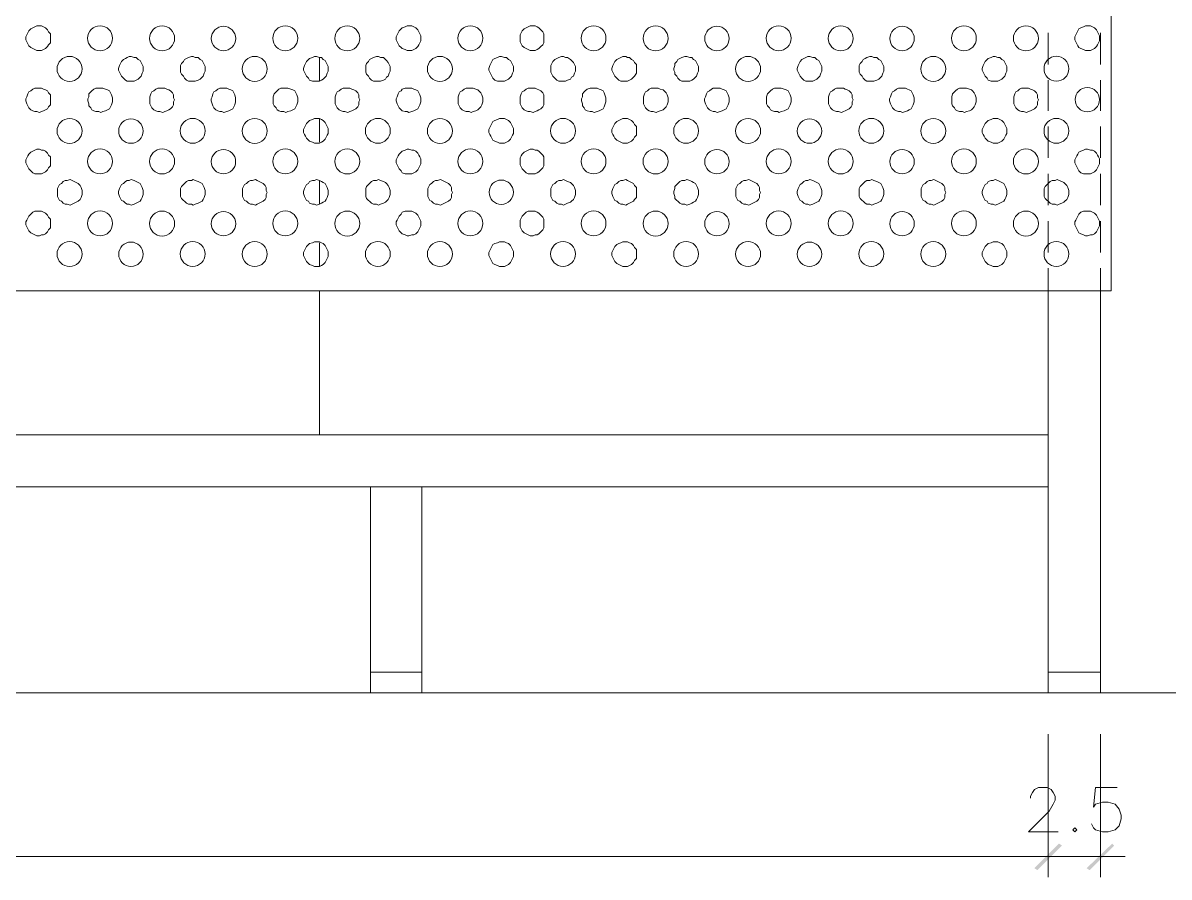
# Model space of a CAD drawing. Header units: inches. Extents: x 0.21 to 4.55, y 0.23 to 3.12.
# Drawn here: x 1.212 to 1.769, y 0.771 to 1.186 of the extents above; entities that cross this region are included whole.
import ezdxf

# ---------------------------------------------------------------- set-up
doc = ezdxf.new("R2010")
doc.units = ezdxf.units.IN
doc.header["$MEASUREMENT"] = 0
for name, color, linetype in [('PDF_0', 7, 'Continuous'), ('PDF_COTAS-01', 7, 'Continuous'), ('PDF_PROYECCION 2', 7, 'Continuous')]:
    doc.layers.add(name, color=color, linetype=linetype)
doc.layers.add('PDF_punteadas', color=20, linetype='Continuous', true_color=0xff3f00)

msp = doc.modelspace()

# ---------------------------------------------------------------- linework, layer by layer
at = {"layer": 'PDF_0', "lineweight": 5}
for points in [[(1.35564, 1.16939), (1.35564, 1.1579)], [(1.35564, 1.1397), (1.35564, 1.12821)], [(1.35564, 1.10954), (1.35564, 1.09805)], [(1.35564, 1.07937), (1.35564, 1.06788)], [(1.35564, 1.05591), (1.35564, 0.98601)], [(1.70995, 1.05591), (1.70995, 0.86056), (1.73533, 0.86056), (1.73533, 1.05591)], [(0.56131, 0.98601), (1.70995, 0.98601)], [(0.56131, 0.96063), (1.70995, 0.96063)], [(1.38054, 0.96063), (1.38054, 0.86056)], [(1.40544, 0.96063), (1.40544, 0.86056)], [(1.40544, 0.87062), (1.38054, 0.87062)], [(1.73533, 0.87062), (1.70995, 0.87062)], [(1.81912, 0.86056), (0.48518, 0.86056)], [(2.02548, 0.86056), (1.59792, 0.86056)]]:
    msp.add_lwpolyline(points, dxfattribs=at)
at = {"layer": 'PDF_0', "transparency": 33554559}
for points in [[(1.70325, 0.77534), (1.70469, 0.77438), (1.71522, 0.78731)], [(1.70325, 0.77534), (1.70469, 0.77438), (1.71522, 0.78731)], [(1.70469, 0.77438), (1.71522, 0.78731), (1.71666, 0.78635)], [(1.70469, 0.77438), (1.71522, 0.78731), (1.71666, 0.78635)], [(1.74108, 0.78731), (1.73006, 0.77438), (1.72863, 0.77534)], [(1.74203, 0.78635), (1.74108, 0.78731), (1.73006, 0.77438)]]:
    msp.add_solid(points, dxfattribs=at)
at = {"layer": 'PDF_COTAS-01', "lineweight": 5}
msp.add_lwpolyline([(1.70995, 0.77103), (1.70995, 0.84045)], close=True, dxfattribs=at)
for points in [[(1.73533, 0.84045), (1.73533, 0.77103)], [(0.54647, 0.78108), (1.72528, 0.78108)], [(1.7473, 0.78108), (1.73533, 0.78108), (1.70995, 0.78108), (1.69798, 0.78108)]]:
    msp.add_lwpolyline(points, dxfattribs=at)
at = {"layer": 'PDF_COTAS-01', "lineweight": 13}
for points in [[(1.70134, 0.80933), (1.70134, 0.81029), (1.70229, 0.8122), (1.70325, 0.81364), (1.70517, 0.8146), (1.70948, 0.8146), (1.71139, 0.81364), (1.71235, 0.8122), (1.71331, 0.81029), (1.71331, 0.80837), (1.71235, 0.80646), (1.71043, 0.80311), (1.70038, 0.79305), (1.71474, 0.79305)], [(1.74347, 0.8146), (1.73294, 0.8146), (1.73198, 0.80502), (1.73294, 0.80646), (1.73629, 0.80742), (1.73916, 0.80742), (1.74251, 0.80646), (1.74443, 0.80406), (1.74539, 0.80119), (1.74539, 0.79928), (1.74443, 0.79593), (1.74251, 0.79401), (1.73916, 0.79305), (1.73629, 0.79305), (1.73294, 0.79401), (1.73198, 0.79497), (1.73102, 0.79688)]]:
    msp.add_lwpolyline(points, dxfattribs=at)
msp.add_lwpolyline([(1.72288, 0.79497), (1.72192, 0.79401), (1.72288, 0.79305), (1.72384, 0.79401)], close=True, dxfattribs=at)
at = {"layer": 'PDF_PROYECCION 2', "lineweight": 5}
for points in [[(0.53115, 1.36043), (1.7406, 1.36043), (1.7406, 1.05591), (0.53115, 1.05591)], [(1.22493, 1.17897), (1.22493, 1.17992), (1.22493, 1.18088), (1.22397, 1.18184), (1.22349, 1.1828), (1.22254, 1.18375), (1.22158, 1.18423), (1.22062, 1.18471), (1.21966, 1.18471), (1.21823, 1.18471), (1.21727, 1.18423), (1.21631, 1.18375), (1.21535, 1.18327), (1.2144, 1.18232), (1.21392, 1.18136), (1.21344, 1.1804), (1.21296, 1.17944), (1.21296, 1.17801), (1.21344, 1.17705), (1.21392, 1.17609), (1.2144, 1.17513), (1.21535, 1.17418), (1.21631, 1.1737), (1.21727, 1.17322), (1.21823, 1.17274), (1.21966, 1.17274), (1.22062, 1.17274), (1.22158, 1.17322), (1.22254, 1.1737), (1.22349, 1.17466), (1.22397, 1.17561), (1.22493, 1.17657), (1.22493, 1.17753)], [(1.40496, 1.17897), (1.40496, 1.17992), (1.40448, 1.18088), (1.404, 1.18184), (1.40352, 1.1828), (1.40256, 1.18375), (1.40161, 1.18423), (1.40065, 1.18471), (1.39921, 1.18471), (1.39826, 1.18471), (1.3973, 1.18423), (1.39586, 1.18375), (1.39538, 1.18327), (1.39443, 1.18232), (1.39395, 1.18136), (1.39347, 1.1804), (1.39299, 1.17944), (1.39299, 1.17801), (1.39347, 1.17705), (1.39395, 1.17609), (1.39443, 1.17513), (1.39538, 1.17418), (1.39586, 1.1737), (1.3973, 1.17322), (1.39826, 1.17274), (1.39921, 1.17274), (1.40065, 1.17274), (1.40161, 1.17322), (1.40256, 1.1737), (1.40352, 1.17466), (1.404, 1.17561), (1.40448, 1.17657), (1.40496, 1.17753)], [(1.46481, 1.17897), (1.46481, 1.17992), (1.46481, 1.18088), (1.46433, 1.18184), (1.46337, 1.1828), (1.46241, 1.18375), (1.46146, 1.18423), (1.4605, 1.18471), (1.45954, 1.18471), (1.45811, 1.18471), (1.45715, 1.18423), (1.45619, 1.18375), (1.45523, 1.18327), (1.45428, 1.18232), (1.4538, 1.18136), (1.45332, 1.1804), (1.45332, 1.17944), (1.45332, 1.17801), (1.45332, 1.17705), (1.4538, 1.17609), (1.45428, 1.17513), (1.45523, 1.17418), (1.45619, 1.1737), (1.45715, 1.17322), (1.45811, 1.17274), (1.45954, 1.17274), (1.4605, 1.17274), (1.46146, 1.17322), (1.46241, 1.1737), (1.46337, 1.17466), (1.46433, 1.17561), (1.46481, 1.17657), (1.46481, 1.17753)], [(1.73485, 1.17897), (1.73485, 1.17992), (1.73437, 1.18088), (1.73389, 1.18184), (1.73342, 1.1828), (1.73246, 1.18375), (1.7315, 1.18423), (1.73054, 1.18471), (1.72911, 1.18471), (1.72815, 1.18471), (1.72719, 1.18423), (1.72575, 1.18375), (1.7248, 1.18327), (1.72432, 1.18232), (1.72384, 1.18136), (1.72336, 1.1804), (1.72288, 1.17944), (1.72288, 1.17801), (1.72336, 1.17705), (1.72384, 1.17609), (1.72432, 1.17513), (1.7248, 1.17418), (1.72575, 1.1737), (1.72719, 1.17322), (1.72815, 1.17274), (1.72911, 1.17274), (1.73054, 1.17274), (1.7315, 1.17322), (1.73246, 1.1737), (1.73342, 1.17466), (1.73389, 1.17561), (1.73437, 1.17657), (1.73485, 1.17753)], [(1.26994, 1.16364), (1.26994, 1.16508), (1.26946, 1.16604), (1.26898, 1.167), (1.2685, 1.16795), (1.26754, 1.16843), (1.26659, 1.16939), (1.26563, 1.16939), (1.26419, 1.16987), (1.26323, 1.16987), (1.26228, 1.16939), (1.26132, 1.16891), (1.26036, 1.16843), (1.2594, 1.16747), (1.25892, 1.16652), (1.25845, 1.16556), (1.25797, 1.16412), (1.25797, 1.16316), (1.25845, 1.16221), (1.25892, 1.16125), (1.2594, 1.16029), (1.26036, 1.15933), (1.26132, 1.15838), (1.26228, 1.1579), (1.26323, 1.1579), (1.26419, 1.1579), (1.26563, 1.1579), (1.26659, 1.15838), (1.26754, 1.15886), (1.2685, 1.15981), (1.26898, 1.16029), (1.26946, 1.16173), (1.26994, 1.16269)], [(1.3001, 1.16364), (1.3001, 1.16508), (1.29962, 1.16604), (1.29914, 1.167), (1.29867, 1.16795), (1.29771, 1.16843), (1.29675, 1.16939), (1.29531, 1.16939), (1.29436, 1.16987), (1.2934, 1.16987), (1.29196, 1.16939), (1.291, 1.16891), (1.29005, 1.16843), (1.28957, 1.16747), (1.28861, 1.16652), (1.28813, 1.16556), (1.28813, 1.16412), (1.28813, 1.16316), (1.28813, 1.16221), (1.28861, 1.16125), (1.28957, 1.16029), (1.29005, 1.15933), (1.291, 1.15838), (1.29196, 1.1579), (1.2934, 1.1579), (1.29436, 1.1579), (1.29531, 1.1579), (1.29675, 1.15838), (1.29771, 1.15886), (1.29867, 1.15981), (1.29914, 1.16029), (1.29962, 1.16173), (1.3001, 1.16269)], [(1.35995, 1.16364), (1.35995, 1.16508), (1.35947, 1.16604), (1.35899, 1.167), (1.35852, 1.16795), (1.35756, 1.16843), (1.3566, 1.16939), (1.35564, 1.16939), (1.35421, 1.16987), (1.35325, 1.16987), (1.35229, 1.16939), (1.35085, 1.16891), (1.35038, 1.16843), (1.34942, 1.16747), (1.34894, 1.16652), (1.34846, 1.16556), (1.34798, 1.16412), (1.34798, 1.16316), (1.34846, 1.16221), (1.34894, 1.16125), (1.34942, 1.16029), (1.35038, 1.15933), (1.35085, 1.15838), (1.35229, 1.1579), (1.35325, 1.1579), (1.35421, 1.1579), (1.35564, 1.1579), (1.3566, 1.15838), (1.35756, 1.15886), (1.35852, 1.15981), (1.35899, 1.16029), (1.35947, 1.16173), (1.35995, 1.16269)], [(1.39012, 1.16364), (1.39012, 1.16508), (1.38964, 1.16604), (1.38916, 1.167), (1.3882, 1.16795), (1.38772, 1.16843), (1.38676, 1.16939), (1.38533, 1.16939), (1.38437, 1.16987), (1.38341, 1.16987), (1.38198, 1.16939), (1.38102, 1.16891), (1.38006, 1.16843), (1.37958, 1.16747), (1.37862, 1.16652), (1.37815, 1.16556), (1.37815, 1.16412), (1.37815, 1.16316), (1.37815, 1.16221), (1.37862, 1.16125), (1.37958, 1.16029), (1.38006, 1.15933), (1.38102, 1.15838), (1.38198, 1.1579), (1.38341, 1.1579), (1.38437, 1.1579), (1.38533, 1.1579), (1.38676, 1.15838), (1.38772, 1.15886), (1.3882, 1.15981), (1.38916, 1.16029), (1.38964, 1.16173), (1.39012, 1.16269)], [(1.44997, 1.16364), (1.44997, 1.16508), (1.44949, 1.16604), (1.44901, 1.167), (1.44853, 1.16795), (1.44757, 1.16843), (1.44661, 1.16939), (1.44566, 1.16939), (1.44422, 1.16987), (1.44326, 1.16987), (1.44231, 1.16939), (1.44087, 1.16891), (1.43991, 1.16843), (1.43943, 1.16747), (1.43895, 1.16652), (1.43847, 1.16556), (1.438, 1.16412), (1.438, 1.16316), (1.43847, 1.16221), (1.43895, 1.16125), (1.43943, 1.16029), (1.43991, 1.15933), (1.44087, 1.15838), (1.44231, 1.1579), (1.44326, 1.1579), (1.44422, 1.1579), (1.44566, 1.1579), (1.44661, 1.15838), (1.44757, 1.15886), (1.44853, 1.15981), (1.44901, 1.16029), (1.44949, 1.16173), (1.44997, 1.16269)], [(1.48013, 1.16364), (1.48013, 1.16508), (1.47965, 1.16604), (1.47917, 1.167), (1.47822, 1.16795), (1.47774, 1.16843), (1.4763, 1.16939), (1.47534, 1.16939), (1.47438, 1.16987), (1.47343, 1.16987), (1.47199, 1.16939), (1.47103, 1.16891), (1.47008, 1.16843), (1.46912, 1.16747), (1.46864, 1.16652), (1.46816, 1.16556), (1.46816, 1.16412), (1.46816, 1.16316), (1.46816, 1.16221), (1.46864, 1.16125), (1.46912, 1.16029), (1.47008, 1.15933), (1.47103, 1.15838), (1.47199, 1.1579), (1.47343, 1.1579), (1.47438, 1.1579), (1.47534, 1.1579), (1.4763, 1.15838), (1.47774, 1.15886), (1.47822, 1.15981), (1.47917, 1.16029), (1.47965, 1.16173), (1.48013, 1.16269)], [(1.50982, 1.16364), (1.50982, 1.16508), (1.50982, 1.16604), (1.50886, 1.167), (1.50838, 1.16795), (1.50742, 1.16843), (1.50646, 1.16939), (1.50551, 1.16939), (1.50455, 1.16987), (1.50311, 1.16987), (1.50216, 1.16939), (1.5012, 1.16891), (1.50024, 1.16843), (1.49928, 1.16747), (1.4988, 1.16652), (1.49832, 1.16556), (1.49785, 1.16412), (1.49785, 1.16316), (1.49832, 1.16221), (1.4988, 1.16125), (1.49928, 1.16029), (1.50024, 1.15933), (1.5012, 1.15838), (1.50216, 1.1579), (1.50311, 1.1579), (1.50455, 1.1579), (1.50551, 1.1579), (1.50646, 1.15838), (1.50742, 1.15886), (1.50838, 1.15981), (1.50886, 1.16029), (1.50982, 1.16173), (1.50982, 1.16269)], [(1.53998, 1.16364), (1.53998, 1.16508), (1.5395, 1.16604), (1.53902, 1.167), (1.53854, 1.16795), (1.53759, 1.16843), (1.53663, 1.16939), (1.53567, 1.16939), (1.53423, 1.16987), (1.53328, 1.16987), (1.53184, 1.16939), (1.53088, 1.16891), (1.52993, 1.16843), (1.52945, 1.16747), (1.52849, 1.16652), (1.52849, 1.16556), (1.52801, 1.16412), (1.52801, 1.16316), (1.52849, 1.16221), (1.52849, 1.16125), (1.52945, 1.16029), (1.52993, 1.15933), (1.53088, 1.15838), (1.53184, 1.1579), (1.53328, 1.1579), (1.53423, 1.1579), (1.53567, 1.1579), (1.53663, 1.15838), (1.53759, 1.15886), (1.53854, 1.15981), (1.53902, 1.16029), (1.5395, 1.16173), (1.53998, 1.16269)], [(1.59983, 1.16364), (1.59983, 1.16508), (1.59935, 1.16604), (1.59887, 1.167), (1.59839, 1.16795), (1.59744, 1.16843), (1.59648, 1.16939), (1.59552, 1.16939), (1.59408, 1.16987), (1.59313, 1.16987), (1.59217, 1.16939), (1.59121, 1.16891), (1.59025, 1.16843), (1.5893, 1.16747), (1.58882, 1.16652), (1.58834, 1.16556), (1.58786, 1.16412), (1.58786, 1.16316), (1.58834, 1.16221), (1.58882, 1.16125), (1.5893, 1.16029), (1.59025, 1.15933), (1.59121, 1.15838), (1.59217, 1.1579), (1.59313, 1.1579), (1.59408, 1.1579), (1.59552, 1.1579), (1.59648, 1.15838), (1.59744, 1.15886), (1.59839, 1.15981), (1.59887, 1.16029), (1.59935, 1.16173), (1.59983, 1.16269)], [(1.59983, 1.16364), (1.59983, 1.16508), (1.59935, 1.16604), (1.59887, 1.167), (1.59839, 1.16795), (1.59744, 1.16843), (1.59648, 1.16939), (1.59552, 1.16939), (1.59408, 1.16987), (1.59313, 1.16987), (1.59217, 1.16939), (1.59121, 1.16891), (1.59025, 1.16843), (1.5893, 1.16747), (1.58882, 1.16652), (1.58834, 1.16556), (1.58786, 1.16412), (1.58786, 1.16316), (1.58834, 1.16221), (1.58882, 1.16125), (1.5893, 1.16029), (1.59025, 1.15933), (1.59121, 1.15838), (1.59217, 1.1579), (1.59313, 1.1579), (1.59408, 1.1579), (1.59552, 1.1579), (1.59648, 1.15838), (1.59744, 1.15886), (1.59839, 1.15981), (1.59887, 1.16029), (1.59935, 1.16173), (1.59983, 1.16269)], [(1.62999, 1.16364), (1.62999, 1.16508), (1.62952, 1.16604), (1.62904, 1.167), (1.62856, 1.16795), (1.6276, 1.16843), (1.62664, 1.16939), (1.62521, 1.16939), (1.62425, 1.16987), (1.62329, 1.16987), (1.62186, 1.16939), (1.6209, 1.16891), (1.61994, 1.16843), (1.61946, 1.16747), (1.6185, 1.16652), (1.61802, 1.16556), (1.61802, 1.16412), (1.61802, 1.16316), (1.61802, 1.16221), (1.6185, 1.16125), (1.61946, 1.16029), (1.61994, 1.15933), (1.6209, 1.15838), (1.62186, 1.1579), (1.62329, 1.1579), (1.62425, 1.1579), (1.62521, 1.1579), (1.62664, 1.15838), (1.6276, 1.15886), (1.62856, 1.15981), (1.62904, 1.16029), (1.62952, 1.16173), (1.62999, 1.16269)], [(1.68984, 1.16364), (1.68984, 1.16508), (1.68937, 1.16604), (1.68889, 1.167), (1.68841, 1.16795), (1.68745, 1.16843), (1.68649, 1.16939), (1.68554, 1.16939), (1.6841, 1.16987), (1.68314, 1.16987), (1.68218, 1.16939), (1.68075, 1.16891), (1.68027, 1.16843), (1.67931, 1.16747), (1.67883, 1.16652), (1.67835, 1.16556), (1.67787, 1.16412), (1.67787, 1.16316), (1.67835, 1.16221), (1.67883, 1.16125), (1.67931, 1.16029), (1.68027, 1.15933), (1.68075, 1.15838), (1.68218, 1.1579), (1.68314, 1.1579), (1.6841, 1.1579), (1.68554, 1.1579), (1.68649, 1.15838), (1.68745, 1.15886), (1.68841, 1.15981), (1.68889, 1.16029), (1.68937, 1.16173), (1.68984, 1.16269)], [(1.22493, 1.1488), (1.22493, 1.14976), (1.22493, 1.15119), (1.22397, 1.15215), (1.22349, 1.15311), (1.22254, 1.15359), (1.22158, 1.15407), (1.22062, 1.15455), (1.21966, 1.15455), (1.21823, 1.15455), (1.21727, 1.15455), (1.21631, 1.15407), (1.21535, 1.15311), (1.2144, 1.15263), (1.21392, 1.15167), (1.21344, 1.15024), (1.21296, 1.14928), (1.21296, 1.14832), (1.21344, 1.14689), (1.21392, 1.14593), (1.2144, 1.14497), (1.21535, 1.14401), (1.21631, 1.14353), (1.21727, 1.14306), (1.21823, 1.14306), (1.21966, 1.14258), (1.22062, 1.14306), (1.22158, 1.14353), (1.22254, 1.14401), (1.22349, 1.14449), (1.22397, 1.14545), (1.22493, 1.14641), (1.22493, 1.14784)], [(1.25509, 1.1488), (1.25509, 1.14976), (1.25462, 1.15119), (1.25414, 1.15215), (1.25366, 1.15311), (1.2527, 1.15359), (1.25174, 1.15407), (1.25031, 1.15455), (1.24935, 1.15455), (1.24839, 1.15455), (1.24695, 1.15455), (1.246, 1.15407), (1.24504, 1.15311), (1.24456, 1.15263), (1.2436, 1.15167), (1.2436, 1.15024), (1.24312, 1.14928), (1.24312, 1.14832), (1.2436, 1.14689), (1.2436, 1.14593), (1.24456, 1.14497), (1.24504, 1.14401), (1.246, 1.14353), (1.24695, 1.14306), (1.24839, 1.14306), (1.24935, 1.14258), (1.25031, 1.14306), (1.25174, 1.14353), (1.2527, 1.14401), (1.25366, 1.14449), (1.25414, 1.14545), (1.25462, 1.14641), (1.25509, 1.14784)], [(1.28526, 1.1488), (1.28478, 1.14976), (1.28478, 1.15119), (1.2843, 1.15215), (1.28334, 1.15311), (1.28239, 1.15359), (1.28143, 1.15407), (1.28047, 1.15455), (1.27951, 1.15455), (1.27808, 1.15455), (1.27712, 1.15455), (1.27616, 1.15407), (1.2752, 1.15311), (1.27425, 1.15263), (1.27377, 1.15167), (1.27329, 1.15024), (1.27329, 1.14928), (1.27329, 1.14832), (1.27329, 1.14689), (1.27377, 1.14593), (1.27425, 1.14497), (1.2752, 1.14401), (1.27616, 1.14353), (1.27712, 1.14306), (1.27808, 1.14306), (1.27951, 1.14258), (1.28047, 1.14306), (1.28143, 1.14353), (1.28239, 1.14401), (1.28334, 1.14449), (1.2843, 1.14545), (1.28478, 1.14641), (1.28478, 1.14784)], [(1.31494, 1.1488), (1.31494, 1.14976), (1.31447, 1.15119), (1.31399, 1.15215), (1.31351, 1.15311), (1.31255, 1.15359), (1.31159, 1.15407), (1.31064, 1.15455), (1.3092, 1.15455), (1.30824, 1.15455), (1.30728, 1.15455), (1.30633, 1.15407), (1.30537, 1.15311), (1.30441, 1.15263), (1.30393, 1.15167), (1.30345, 1.15024), (1.30297, 1.14928), (1.30297, 1.14832), (1.30345, 1.14689), (1.30393, 1.14593), (1.30441, 1.14497), (1.30537, 1.14401), (1.30633, 1.14353), (1.30728, 1.14306), (1.30824, 1.14306), (1.3092, 1.14258), (1.31064, 1.14306), (1.31159, 1.14353), (1.31255, 1.14401), (1.31351, 1.14449), (1.31399, 1.14545), (1.31447, 1.14641), (1.31494, 1.14784)], [(1.34511, 1.1488), (1.34511, 1.14976), (1.34463, 1.15119), (1.34415, 1.15215), (1.34367, 1.15311), (1.34271, 1.15359), (1.34176, 1.15407), (1.34032, 1.15455), (1.33936, 1.15455), (1.33841, 1.15455), (1.33697, 1.15455), (1.33601, 1.15407), (1.33505, 1.15311), (1.33458, 1.15263), (1.33362, 1.15167), (1.33314, 1.15024), (1.33314, 1.14928), (1.33314, 1.14832), (1.33314, 1.14689), (1.33362, 1.14593), (1.33458, 1.14497), (1.33505, 1.14401), (1.33601, 1.14353), (1.33697, 1.14306), (1.33841, 1.14306), (1.33936, 1.14258), (1.34032, 1.14306), (1.34176, 1.14353), (1.34271, 1.14401), (1.34367, 1.14449), (1.34415, 1.14545), (1.34463, 1.14641), (1.34511, 1.14784)], [(1.37527, 1.1488), (1.37479, 1.14976), (1.37479, 1.15119), (1.37432, 1.15215), (1.37336, 1.15311), (1.3724, 1.15359), (1.37144, 1.15407), (1.37049, 1.15455), (1.36953, 1.15455), (1.36809, 1.15455), (1.36713, 1.15455), (1.36618, 1.15407), (1.36522, 1.15311), (1.36426, 1.15263), (1.36378, 1.15167), (1.3633, 1.15024), (1.3633, 1.14928), (1.3633, 1.14832), (1.3633, 1.14689), (1.36378, 1.14593), (1.36426, 1.14497), (1.36522, 1.14401), (1.36618, 1.14353), (1.36713, 1.14306), (1.36809, 1.14306), (1.36953, 1.14258), (1.37049, 1.14306), (1.37144, 1.14353), (1.3724, 1.14401), (1.37336, 1.14449), (1.37432, 1.14545), (1.37479, 1.14641), (1.37479, 1.14784)], [(1.40496, 1.1488), (1.40496, 1.14976), (1.40448, 1.15119), (1.404, 1.15215), (1.40352, 1.15311), (1.40256, 1.15359), (1.40161, 1.15407), (1.40065, 1.15455), (1.39921, 1.15455), (1.39826, 1.15455), (1.3973, 1.15455), (1.39586, 1.15407), (1.39538, 1.15311), (1.39443, 1.15263), (1.39395, 1.15167), (1.39347, 1.15024), (1.39299, 1.14928), (1.39299, 1.14832), (1.39347, 1.14689), (1.39395, 1.14593), (1.39443, 1.14497), (1.39538, 1.14401), (1.39586, 1.14353), (1.3973, 1.14306), (1.39826, 1.14306), (1.39921, 1.14258), (1.40065, 1.14306), (1.40161, 1.14353), (1.40256, 1.14401), (1.40352, 1.14449), (1.404, 1.14545), (1.40448, 1.14641), (1.40496, 1.14784)], [(1.43512, 1.1488), (1.43512, 1.14976), (1.43464, 1.15119), (1.43417, 1.15215), (1.43321, 1.15311), (1.43273, 1.15359), (1.43177, 1.15407), (1.43034, 1.15455), (1.42938, 1.15455), (1.42842, 1.15455), (1.42698, 1.15455), (1.42603, 1.15407), (1.42507, 1.15311), (1.42411, 1.15263), (1.42363, 1.15167), (1.42315, 1.15024), (1.42315, 1.14928), (1.42315, 1.14832), (1.42315, 1.14689), (1.42363, 1.14593), (1.42411, 1.14497), (1.42507, 1.14401), (1.42603, 1.14353), (1.42698, 1.14306), (1.42842, 1.14306), (1.42938, 1.14258), (1.43034, 1.14306), (1.43177, 1.14353), (1.43273, 1.14401), (1.43321, 1.14449), (1.43417, 1.14545), (1.43464, 1.14641), (1.43512, 1.14784)], [(1.46481, 1.1488), (1.46481, 1.14976), (1.46481, 1.15119), (1.46433, 1.15215), (1.46337, 1.15311), (1.46241, 1.15359), (1.46146, 1.15407), (1.4605, 1.15455), (1.45954, 1.15455), (1.45811, 1.15455), (1.45715, 1.15455), (1.45619, 1.15407), (1.45523, 1.15311), (1.45428, 1.15263), (1.4538, 1.15167), (1.45332, 1.15024), (1.45332, 1.14928), (1.45332, 1.14832), (1.45332, 1.14689), (1.4538, 1.14593), (1.45428, 1.14497), (1.45523, 1.14401), (1.45619, 1.14353), (1.45715, 1.14306), (1.45811, 1.14306), (1.45954, 1.14258), (1.4605, 1.14306), (1.46146, 1.14353), (1.46241, 1.14401), (1.46337, 1.14449), (1.46433, 1.14545), (1.46481, 1.14641), (1.46481, 1.14784)], [(1.49497, 1.1488), (1.49497, 1.14976), (1.49449, 1.15119), (1.49402, 1.15215), (1.49354, 1.15311), (1.49258, 1.15359), (1.49162, 1.15407), (1.49066, 1.15455), (1.48923, 1.15455), (1.48827, 1.15455), (1.48731, 1.15455), (1.48588, 1.15407), (1.48492, 1.15311), (1.48444, 1.15263), (1.48348, 1.15167), (1.48348, 1.15024), (1.483, 1.14928), (1.483, 1.14832), (1.48348, 1.14689), (1.48348, 1.14593), (1.48444, 1.14497), (1.48492, 1.14401), (1.48588, 1.14353), (1.48731, 1.14306), (1.48827, 1.14306), (1.48923, 1.14258), (1.49066, 1.14306), (1.49162, 1.14353), (1.49258, 1.14401), (1.49354, 1.14449), (1.49402, 1.14545), (1.49449, 1.14641), (1.49497, 1.14784)], [(1.52514, 1.1488), (1.52514, 1.14976), (1.52466, 1.15119), (1.52418, 1.15215), (1.52322, 1.15311), (1.52274, 1.15359), (1.52131, 1.15407), (1.52035, 1.15455), (1.51939, 1.15455), (1.51796, 1.15455), (1.517, 1.15455), (1.51604, 1.15407), (1.51508, 1.15311), (1.51413, 1.15263), (1.51365, 1.15167), (1.51317, 1.15024), (1.51317, 1.14928), (1.51317, 1.14832), (1.51317, 1.14689), (1.51365, 1.14593), (1.51413, 1.14497), (1.51508, 1.14401), (1.51604, 1.14353), (1.517, 1.14306), (1.51796, 1.14306), (1.51939, 1.14258), (1.52035, 1.14306), (1.52131, 1.14353), (1.52274, 1.14401), (1.52322, 1.14449), (1.52418, 1.14545), (1.52466, 1.14641), (1.52514, 1.14784)], [(1.55482, 1.1488), (1.55482, 1.14976), (1.55434, 1.15119), (1.55387, 1.15215), (1.55339, 1.15311), (1.55243, 1.15359), (1.55147, 1.15407), (1.55051, 1.15455), (1.54908, 1.15455), (1.54812, 1.15455), (1.54716, 1.15455), (1.5462, 1.15407), (1.54525, 1.15311), (1.54429, 1.15263), (1.54381, 1.15167), (1.54333, 1.15024), (1.54285, 1.14928), (1.54285, 1.14832), (1.54333, 1.14689), (1.54381, 1.14593), (1.54429, 1.14497), (1.54525, 1.14401), (1.5462, 1.14353), (1.54716, 1.14306), (1.54812, 1.14306), (1.54908, 1.14258), (1.55051, 1.14306), (1.55147, 1.14353), (1.55243, 1.14401), (1.55339, 1.14449), (1.55387, 1.14545), (1.55434, 1.14641), (1.55482, 1.14784)], [(1.58499, 1.1488), (1.58499, 1.14976), (1.58451, 1.15119), (1.58403, 1.15215), (1.58355, 1.15311), (1.58259, 1.15359), (1.58164, 1.15407), (1.5802, 1.15455), (1.57924, 1.15455), (1.57828, 1.15455), (1.57685, 1.15455), (1.57589, 1.15407), (1.57493, 1.15311), (1.57445, 1.15263), (1.5735, 1.15167), (1.57302, 1.15024), (1.57302, 1.14928), (1.57302, 1.14832), (1.57302, 1.14689), (1.5735, 1.14593), (1.57445, 1.14497), (1.57493, 1.14401), (1.57589, 1.14353), (1.57685, 1.14306), (1.57828, 1.14306), (1.57924, 1.14258), (1.5802, 1.14306), (1.58164, 1.14353), (1.58259, 1.14401), (1.58355, 1.14449), (1.58403, 1.14545), (1.58451, 1.14641), (1.58499, 1.14784)], [(1.61515, 1.1488), (1.61467, 1.14976), (1.61467, 1.15119), (1.61419, 1.15215), (1.61324, 1.15311), (1.61228, 1.15359), (1.61132, 1.15407), (1.61036, 1.15455), (1.60941, 1.15455), (1.60797, 1.15455), (1.60701, 1.15455), (1.60605, 1.15407), (1.6051, 1.15311), (1.60414, 1.15263), (1.60366, 1.15167), (1.60318, 1.15024), (1.60318, 1.14928), (1.60318, 1.14832), (1.60318, 1.14689), (1.60366, 1.14593), (1.60414, 1.14497), (1.6051, 1.14401), (1.60605, 1.14353), (1.60701, 1.14306), (1.60797, 1.14306), (1.60941, 1.14258), (1.61036, 1.14306), (1.61132, 1.14353), (1.61228, 1.14401), (1.61324, 1.14449), (1.61419, 1.14545), (1.61467, 1.14641), (1.61467, 1.14784)], [(1.61515, 1.1488), (1.61467, 1.14976), (1.61467, 1.15119), (1.61419, 1.15215), (1.61324, 1.15311), (1.61228, 1.15359), (1.61132, 1.15407), (1.61036, 1.15455), (1.60941, 1.15455), (1.60797, 1.15455), (1.60701, 1.15455), (1.60605, 1.15407), (1.6051, 1.15311), (1.60414, 1.15263), (1.60366, 1.15167), (1.60318, 1.15024), (1.60318, 1.14928), (1.60318, 1.14832), (1.60318, 1.14689), (1.60366, 1.14593), (1.60414, 1.14497), (1.6051, 1.14401), (1.60605, 1.14353), (1.60701, 1.14306), (1.60797, 1.14306), (1.60941, 1.14258), (1.61036, 1.14306), (1.61132, 1.14353), (1.61228, 1.14401), (1.61324, 1.14449), (1.61419, 1.14545), (1.61467, 1.14641), (1.61467, 1.14784)], [(1.64484, 1.1488), (1.64484, 1.14976), (1.64436, 1.15119), (1.64388, 1.15215), (1.6434, 1.15311), (1.64244, 1.15359), (1.64149, 1.15407), (1.64053, 1.15455), (1.63909, 1.15455), (1.63813, 1.15455), (1.63718, 1.15455), (1.63622, 1.15407), (1.63526, 1.15311), (1.6343, 1.15263), (1.63383, 1.15167), (1.63335, 1.15024), (1.63287, 1.14928), (1.63287, 1.14832), (1.63335, 1.14689), (1.63383, 1.14593), (1.6343, 1.14497), (1.63526, 1.14401), (1.63622, 1.14353), (1.63718, 1.14306), (1.63813, 1.14306), (1.63909, 1.14258), (1.64053, 1.14306), (1.64149, 1.14353), (1.64244, 1.14401), (1.6434, 1.14449), (1.64388, 1.14545), (1.64436, 1.14641), (1.64484, 1.14784)], [(1.675, 1.1488), (1.675, 1.14976), (1.67452, 1.15119), (1.67404, 1.15215), (1.67309, 1.15311), (1.67261, 1.15359), (1.67165, 1.15407), (1.67021, 1.15455), (1.66926, 1.15455), (1.6683, 1.15455), (1.66686, 1.15455), (1.6659, 1.15407), (1.66495, 1.15311), (1.66447, 1.15263), (1.66351, 1.15167), (1.66303, 1.15024), (1.66303, 1.14928), (1.66303, 1.14832), (1.66303, 1.14689), (1.66351, 1.14593), (1.66447, 1.14497), (1.66495, 1.14401), (1.6659, 1.14353), (1.66686, 1.14306), (1.6683, 1.14306), (1.66926, 1.14258), (1.67021, 1.14306), (1.67165, 1.14353), (1.67261, 1.14401), (1.67309, 1.14449), (1.67404, 1.14545), (1.67452, 1.14641), (1.675, 1.14784)], [(1.70517, 1.1488), (1.70469, 1.14976), (1.70469, 1.15119), (1.70421, 1.15215), (1.70325, 1.15311), (1.70229, 1.15359), (1.70134, 1.15407), (1.70038, 1.15455), (1.69942, 1.15455), (1.69798, 1.15455), (1.69703, 1.15455), (1.69607, 1.15407), (1.69511, 1.15311), (1.69415, 1.15263), (1.69368, 1.15167), (1.6932, 1.15024), (1.6932, 1.14928), (1.6932, 1.14832), (1.6932, 1.14689), (1.69368, 1.14593), (1.69415, 1.14497), (1.69511, 1.14401), (1.69607, 1.14353), (1.69703, 1.14306), (1.69798, 1.14306), (1.69942, 1.14258), (1.70038, 1.14306), (1.70134, 1.14353), (1.70229, 1.14401), (1.70325, 1.14449), (1.70421, 1.14545), (1.70469, 1.14641), (1.70469, 1.14784)], [(1.35995, 1.13396), (1.35995, 1.13492), (1.35947, 1.13587), (1.35899, 1.13683), (1.35852, 1.13779), (1.35756, 1.13875), (1.3566, 1.13922), (1.35564, 1.1397), (1.35421, 1.1397), (1.35325, 1.1397), (1.35229, 1.13922), (1.35085, 1.13875), (1.35038, 1.13827), (1.34942, 1.13731), (1.34894, 1.13635), (1.34846, 1.13539), (1.34798, 1.13444), (1.34798, 1.133), (1.34846, 1.13204), (1.34894, 1.13109), (1.34942, 1.13013), (1.35038, 1.12917), (1.35085, 1.12869), (1.35229, 1.12821), (1.35325, 1.12773), (1.35421, 1.12773), (1.35564, 1.12773), (1.3566, 1.12821), (1.35756, 1.12869), (1.35852, 1.12965), (1.35899, 1.13061), (1.35947, 1.13156), (1.35995, 1.13252)], [(1.44997, 1.13396), (1.44997, 1.13492), (1.44949, 1.13587), (1.44901, 1.13683), (1.44853, 1.13779), (1.44757, 1.13875), (1.44661, 1.13922), (1.44566, 1.1397), (1.44422, 1.1397), (1.44326, 1.1397), (1.44231, 1.13922), (1.44087, 1.13875), (1.43991, 1.13827), (1.43943, 1.13731), (1.43895, 1.13635), (1.43847, 1.13539), (1.438, 1.13444), (1.438, 1.133), (1.43847, 1.13204), (1.43895, 1.13109), (1.43943, 1.13013), (1.43991, 1.12917), (1.44087, 1.12869), (1.44231, 1.12821), (1.44326, 1.12773), (1.44422, 1.12773), (1.44566, 1.12773), (1.44661, 1.12821), (1.44757, 1.12869), (1.44853, 1.12965), (1.44901, 1.13061), (1.44949, 1.13156), (1.44997, 1.13252)], [(1.50982, 1.13396), (1.50982, 1.13492), (1.50982, 1.13587), (1.50886, 1.13683), (1.50838, 1.13779), (1.50742, 1.13875), (1.50646, 1.13922), (1.50551, 1.1397), (1.50455, 1.1397), (1.50311, 1.1397), (1.50216, 1.13922), (1.5012, 1.13875), (1.50024, 1.13827), (1.49928, 1.13731), (1.4988, 1.13635), (1.49832, 1.13539), (1.49785, 1.13444), (1.49785, 1.133), (1.49832, 1.13204), (1.4988, 1.13109), (1.49928, 1.13013), (1.50024, 1.12917), (1.5012, 1.12869), (1.50216, 1.12821), (1.50311, 1.12773), (1.50455, 1.12773), (1.50551, 1.12773), (1.50646, 1.12821), (1.50742, 1.12869), (1.50838, 1.12965), (1.50886, 1.13061), (1.50982, 1.13156), (1.50982, 1.13252)], [(1.68984, 1.13396), (1.68984, 1.13492), (1.68937, 1.13587), (1.68889, 1.13683), (1.68841, 1.13779), (1.68745, 1.13875), (1.68649, 1.13922), (1.68554, 1.1397), (1.6841, 1.1397), (1.68314, 1.1397), (1.68218, 1.13922), (1.68075, 1.13875), (1.68027, 1.13827), (1.67931, 1.13731), (1.67883, 1.13635), (1.67835, 1.13539), (1.67787, 1.13444), (1.67787, 1.133), (1.67835, 1.13204), (1.67883, 1.13109), (1.67931, 1.13013), (1.68027, 1.12917), (1.68075, 1.12869), (1.68218, 1.12821), (1.68314, 1.12773), (1.6841, 1.12773), (1.68554, 1.12773), (1.68649, 1.12821), (1.68745, 1.12869), (1.68841, 1.12965), (1.68889, 1.13061), (1.68937, 1.13156), (1.68984, 1.13252)], [(1.22493, 1.11864), (1.22493, 1.12007), (1.22493, 1.12103), (1.22397, 1.12199), (1.22349, 1.12295), (1.22254, 1.1239), (1.22158, 1.12438), (1.22062, 1.12438), (1.21966, 1.12486), (1.21823, 1.12486), (1.21727, 1.12438), (1.21631, 1.1239), (1.21535, 1.12342), (1.2144, 1.12247), (1.21392, 1.12151), (1.21344, 1.12055), (1.21296, 1.11959), (1.21296, 1.11816), (1.21344, 1.1172), (1.21392, 1.11624), (1.2144, 1.11528), (1.21535, 1.11433), (1.21631, 1.11337), (1.21727, 1.11289), (1.21823, 1.11289), (1.21966, 1.11289), (1.22062, 1.11289), (1.22158, 1.11337), (1.22254, 1.11385), (1.22349, 1.11481), (1.22397, 1.11576), (1.22493, 1.11672), (1.22493, 1.11768)], [(1.40496, 1.11864), (1.40496, 1.12007), (1.40448, 1.12103), (1.404, 1.12199), (1.40352, 1.12295), (1.40256, 1.1239), (1.40161, 1.12438), (1.40065, 1.12438), (1.39921, 1.12486), (1.39826, 1.12486), (1.3973, 1.12438), (1.39586, 1.1239), (1.39538, 1.12342), (1.39443, 1.12247), (1.39395, 1.12151), (1.39347, 1.12055), (1.39299, 1.11959), (1.39299, 1.11816), (1.39347, 1.1172), (1.39395, 1.11624), (1.39443, 1.11528), (1.39538, 1.11433), (1.39586, 1.11337), (1.3973, 1.11289), (1.39826, 1.11289), (1.39921, 1.11289), (1.40065, 1.11289), (1.40161, 1.11337), (1.40256, 1.11385), (1.40352, 1.11481), (1.404, 1.11576), (1.40448, 1.11672), (1.40496, 1.11768)], [(1.46481, 1.11864), (1.46481, 1.12007), (1.46481, 1.12103), (1.46433, 1.12199), (1.46337, 1.12295), (1.46241, 1.1239), (1.46146, 1.12438), (1.4605, 1.12438), (1.45954, 1.12486), (1.45811, 1.12486), (1.45715, 1.12438), (1.45619, 1.1239), (1.45523, 1.12342), (1.45428, 1.12247), (1.4538, 1.12151), (1.45332, 1.12055), (1.45332, 1.11959), (1.45332, 1.11816), (1.45332, 1.1172), (1.4538, 1.11624), (1.45428, 1.11528), (1.45523, 1.11433), (1.45619, 1.11337), (1.45715, 1.11289), (1.45811, 1.11289), (1.45954, 1.11289), (1.4605, 1.11289), (1.46146, 1.11337), (1.46241, 1.11385), (1.46337, 1.11481), (1.46433, 1.11576), (1.46481, 1.11672), (1.46481, 1.11768)], [(1.73485, 1.11864), (1.73485, 1.12007), (1.73437, 1.12103), (1.73389, 1.12199), (1.73342, 1.12295), (1.73246, 1.1239), (1.7315, 1.12438), (1.73054, 1.12438), (1.72911, 1.12486), (1.72815, 1.12486), (1.72719, 1.12438), (1.72575, 1.1239), (1.7248, 1.12342), (1.72432, 1.12247), (1.72384, 1.12151), (1.72336, 1.12055), (1.72288, 1.11959), (1.72288, 1.11816), (1.72336, 1.1172), (1.72384, 1.11624), (1.72432, 1.11528), (1.7248, 1.11433), (1.72575, 1.11337), (1.72719, 1.11289), (1.72815, 1.11289), (1.72911, 1.11289), (1.73054, 1.11289), (1.7315, 1.11337), (1.73246, 1.11385), (1.73342, 1.11481), (1.73389, 1.11576), (1.73437, 1.11672), (1.73485, 1.11768)], [(1.24025, 1.10379), (1.24025, 1.10475), (1.23977, 1.10619), (1.23929, 1.10715), (1.23834, 1.1081), (1.23738, 1.10858), (1.23642, 1.10906), (1.23546, 1.10954), (1.23451, 1.11002), (1.23307, 1.10954), (1.23211, 1.10954), (1.23115, 1.10906), (1.2302, 1.1081), (1.22924, 1.10762), (1.22876, 1.10667), (1.22828, 1.10571), (1.22828, 1.10427), (1.22828, 1.10331), (1.22828, 1.10188), (1.22876, 1.10092), (1.22924, 1.09996), (1.2302, 1.09948), (1.23115, 1.09853), (1.23211, 1.09805), (1.23307, 1.09805), (1.23451, 1.09757), (1.23546, 1.09805), (1.23642, 1.09853), (1.23738, 1.09901), (1.23834, 1.09948), (1.23929, 1.10044), (1.23977, 1.1014), (1.24025, 1.10284)], [(1.26994, 1.10379), (1.26994, 1.10475), (1.26946, 1.10619), (1.26898, 1.10715), (1.2685, 1.1081), (1.26754, 1.10858), (1.26659, 1.10906), (1.26563, 1.10954), (1.26419, 1.11002), (1.26323, 1.10954), (1.26228, 1.10954), (1.26132, 1.10906), (1.26036, 1.1081), (1.2594, 1.10762), (1.25892, 1.10667), (1.25845, 1.10571), (1.25797, 1.10427), (1.25797, 1.10331), (1.25845, 1.10188), (1.25892, 1.10092), (1.2594, 1.09996), (1.26036, 1.09948), (1.26132, 1.09853), (1.26228, 1.09805), (1.26323, 1.09805), (1.26419, 1.09757), (1.26563, 1.09805), (1.26659, 1.09853), (1.26754, 1.09901), (1.2685, 1.09948), (1.26898, 1.10044), (1.26946, 1.1014), (1.26994, 1.10284)], [(1.3001, 1.10379), (1.3001, 1.10475), (1.29962, 1.10619), (1.29914, 1.10715), (1.29867, 1.1081), (1.29771, 1.10858), (1.29675, 1.10906), (1.29531, 1.10954), (1.29436, 1.11002), (1.2934, 1.10954), (1.29196, 1.10954), (1.291, 1.10906), (1.29005, 1.1081), (1.28957, 1.10762), (1.28861, 1.10667), (1.28813, 1.10571), (1.28813, 1.10427), (1.28813, 1.10331), (1.28813, 1.10188), (1.28861, 1.10092), (1.28957, 1.09996), (1.29005, 1.09948), (1.291, 1.09853), (1.29196, 1.09805), (1.2934, 1.09805), (1.29436, 1.09757), (1.29531, 1.09805), (1.29675, 1.09853), (1.29771, 1.09901), (1.29867, 1.09948), (1.29914, 1.10044), (1.29962, 1.1014), (1.3001, 1.10284)], [(1.33027, 1.10379), (1.32979, 1.10475), (1.32979, 1.10619), (1.32931, 1.10715), (1.32835, 1.1081), (1.32739, 1.10858), (1.32644, 1.10906), (1.32548, 1.10954), (1.32452, 1.11002), (1.32308, 1.10954), (1.32213, 1.10954), (1.32117, 1.10906), (1.32021, 1.1081), (1.31925, 1.10762), (1.31877, 1.10667), (1.3183, 1.10571), (1.3183, 1.10427), (1.3183, 1.10331), (1.3183, 1.10188), (1.31877, 1.10092), (1.31925, 1.09996), (1.32021, 1.09948), (1.32117, 1.09853), (1.32213, 1.09805), (1.32308, 1.09805), (1.32452, 1.09757), (1.32548, 1.09805), (1.32644, 1.09853), (1.32739, 1.09901), (1.32835, 1.09948), (1.32931, 1.10044), (1.32979, 1.1014), (1.32979, 1.10284)], [(1.35995, 1.10379), (1.35995, 1.10475), (1.35947, 1.10619), (1.35899, 1.10715), (1.35852, 1.1081), (1.35756, 1.10858), (1.3566, 1.10906), (1.35564, 1.10954), (1.35421, 1.11002), (1.35325, 1.10954), (1.35229, 1.10954), (1.35085, 1.10906), (1.35038, 1.1081), (1.34942, 1.10762), (1.34894, 1.10667), (1.34846, 1.10571), (1.34798, 1.10427), (1.34798, 1.10331), (1.34846, 1.10188), (1.34894, 1.10092), (1.34942, 1.09996), (1.35038, 1.09948), (1.35085, 1.09853), (1.35229, 1.09805), (1.35325, 1.09805), (1.35421, 1.09757), (1.35564, 1.09805), (1.3566, 1.09853), (1.35756, 1.09901), (1.35852, 1.09948), (1.35899, 1.10044), (1.35947, 1.1014), (1.35995, 1.10284)], [(1.39012, 1.10379), (1.39012, 1.10475), (1.38964, 1.10619), (1.38916, 1.10715), (1.3882, 1.1081), (1.38772, 1.10858), (1.38676, 1.10906), (1.38533, 1.10954), (1.38437, 1.11002), (1.38341, 1.10954), (1.38198, 1.10954), (1.38102, 1.10906), (1.38006, 1.1081), (1.37958, 1.10762), (1.37862, 1.10667), (1.37815, 1.10571), (1.37815, 1.10427), (1.37815, 1.10331), (1.37815, 1.10188), (1.37862, 1.10092), (1.37958, 1.09996), (1.38006, 1.09948), (1.38102, 1.09853), (1.38198, 1.09805), (1.38341, 1.09805), (1.38437, 1.09757), (1.38533, 1.09805), (1.38676, 1.09853), (1.38772, 1.09901), (1.3882, 1.09948), (1.38916, 1.10044), (1.38964, 1.1014), (1.39012, 1.10284)], [(1.42028, 1.10379), (1.4198, 1.10475), (1.4198, 1.10619), (1.41932, 1.10715), (1.41837, 1.1081), (1.41741, 1.10858), (1.41645, 1.10906), (1.41549, 1.10954), (1.41453, 1.11002), (1.4131, 1.10954), (1.41214, 1.10954), (1.41118, 1.10906), (1.41023, 1.1081), (1.40927, 1.10762), (1.40879, 1.10667), (1.40831, 1.10571), (1.40831, 1.10427), (1.40831, 1.10331), (1.40831, 1.10188), (1.40879, 1.10092), (1.40927, 1.09996), (1.41023, 1.09948), (1.41118, 1.09853), (1.41214, 1.09805), (1.4131, 1.09805), (1.41453, 1.09757), (1.41549, 1.09805), (1.41645, 1.09853), (1.41741, 1.09901), (1.41837, 1.09948), (1.41932, 1.10044), (1.4198, 1.1014), (1.4198, 1.10284)], [(1.48013, 1.10379), (1.48013, 1.10475), (1.47965, 1.10619), (1.47917, 1.10715), (1.47822, 1.1081), (1.47774, 1.10858), (1.4763, 1.10906), (1.47534, 1.10954), (1.47438, 1.11002), (1.47343, 1.10954), (1.47199, 1.10954), (1.47103, 1.10906), (1.47008, 1.1081), (1.46912, 1.10762), (1.46864, 1.10667), (1.46816, 1.10571), (1.46816, 1.10427), (1.46816, 1.10331), (1.46816, 1.10188), (1.46864, 1.10092), (1.46912, 1.09996), (1.47008, 1.09948), (1.47103, 1.09853), (1.47199, 1.09805), (1.47343, 1.09805), (1.47438, 1.09757), (1.47534, 1.09805), (1.4763, 1.09853), (1.47774, 1.09901), (1.47822, 1.09948), (1.47917, 1.10044), (1.47965, 1.1014), (1.48013, 1.10284)], [(1.50982, 1.10379), (1.50982, 1.10475), (1.50982, 1.10619), (1.50886, 1.10715), (1.50838, 1.1081), (1.50742, 1.10858), (1.50646, 1.10906), (1.50551, 1.10954), (1.50455, 1.11002), (1.50311, 1.10954), (1.50216, 1.10954), (1.5012, 1.10906), (1.50024, 1.1081), (1.49928, 1.10762), (1.4988, 1.10667), (1.49832, 1.10571), (1.49785, 1.10427), (1.49785, 1.10331), (1.49832, 1.10188), (1.4988, 1.10092), (1.49928, 1.09996), (1.50024, 1.09948), (1.5012, 1.09853), (1.50216, 1.09805), (1.50311, 1.09805), (1.50455, 1.09757), (1.50551, 1.09805), (1.50646, 1.09853), (1.50742, 1.09901), (1.50838, 1.09948), (1.50886, 1.10044), (1.50982, 1.1014), (1.50982, 1.10284)], [(1.53998, 1.10379), (1.53998, 1.10475), (1.5395, 1.10619), (1.53902, 1.10715), (1.53854, 1.1081), (1.53759, 1.10858), (1.53663, 1.10906), (1.53567, 1.10954), (1.53423, 1.11002), (1.53328, 1.10954), (1.53184, 1.10954), (1.53088, 1.10906), (1.52993, 1.1081), (1.52945, 1.10762), (1.52849, 1.10667), (1.52849, 1.10571), (1.52801, 1.10427), (1.52801, 1.10331), (1.52849, 1.10188), (1.52849, 1.10092), (1.52945, 1.09996), (1.52993, 1.09948), (1.53088, 1.09853), (1.53184, 1.09805), (1.53328, 1.09805), (1.53423, 1.09757), (1.53567, 1.09805), (1.53663, 1.09853), (1.53759, 1.09901), (1.53854, 1.09948), (1.53902, 1.10044), (1.5395, 1.1014), (1.53998, 1.10284)], [(1.57014, 1.10379), (1.56967, 1.10475), (1.56967, 1.10619), (1.56919, 1.10715), (1.56823, 1.1081), (1.56727, 1.10858), (1.56631, 1.10906), (1.56536, 1.10954), (1.5644, 1.11002), (1.56296, 1.10954), (1.56201, 1.10954), (1.56105, 1.10906), (1.56009, 1.1081), (1.55913, 1.10762), (1.55865, 1.10667), (1.55817, 1.10571), (1.55817, 1.10427), (1.55817, 1.10331), (1.55817, 1.10188), (1.55865, 1.10092), (1.55913, 1.09996), (1.56009, 1.09948), (1.56105, 1.09853), (1.56201, 1.09805), (1.56296, 1.09805), (1.5644, 1.09757), (1.56536, 1.09805), (1.56631, 1.09853), (1.56727, 1.09901), (1.56823, 1.09948), (1.56919, 1.10044), (1.56967, 1.1014), (1.56967, 1.10284)], [(1.59983, 1.10379), (1.59983, 1.10475), (1.59935, 1.10619), (1.59887, 1.10715), (1.59839, 1.1081), (1.59744, 1.10858), (1.59648, 1.10906), (1.59552, 1.10954), (1.59408, 1.11002), (1.59313, 1.10954), (1.59217, 1.10954), (1.59121, 1.10906), (1.59025, 1.1081), (1.5893, 1.10762), (1.58882, 1.10667), (1.58834, 1.10571), (1.58786, 1.10427), (1.58786, 1.10331), (1.58834, 1.10188), (1.58882, 1.10092), (1.5893, 1.09996), (1.59025, 1.09948), (1.59121, 1.09853), (1.59217, 1.09805), (1.59313, 1.09805), (1.59408, 1.09757), (1.59552, 1.09805), (1.59648, 1.09853), (1.59744, 1.09901), (1.59839, 1.09948), (1.59887, 1.10044), (1.59935, 1.1014), (1.59983, 1.10284)], [(1.59983, 1.10379), (1.59983, 1.10475), (1.59935, 1.10619), (1.59887, 1.10715), (1.59839, 1.1081), (1.59744, 1.10858), (1.59648, 1.10906), (1.59552, 1.10954), (1.59408, 1.11002), (1.59313, 1.10954), (1.59217, 1.10954), (1.59121, 1.10906), (1.59025, 1.1081), (1.5893, 1.10762), (1.58882, 1.10667), (1.58834, 1.10571), (1.58786, 1.10427), (1.58786, 1.10331), (1.58834, 1.10188), (1.58882, 1.10092), (1.5893, 1.09996), (1.59025, 1.09948), (1.59121, 1.09853), (1.59217, 1.09805), (1.59313, 1.09805), (1.59408, 1.09757), (1.59552, 1.09805), (1.59648, 1.09853), (1.59744, 1.09901), (1.59839, 1.09948), (1.59887, 1.10044), (1.59935, 1.1014), (1.59983, 1.10284)], [(1.62999, 1.10379), (1.62999, 1.10475), (1.62952, 1.10619), (1.62904, 1.10715), (1.62856, 1.1081), (1.6276, 1.10858), (1.62664, 1.10906), (1.62521, 1.10954), (1.62425, 1.11002), (1.62329, 1.10954), (1.62186, 1.10954), (1.6209, 1.10906), (1.61994, 1.1081), (1.61946, 1.10762), (1.6185, 1.10667), (1.61802, 1.10571), (1.61802, 1.10427), (1.61802, 1.10331), (1.61802, 1.10188), (1.6185, 1.10092), (1.61946, 1.09996), (1.61994, 1.09948), (1.6209, 1.09853), (1.62186, 1.09805), (1.62329, 1.09805), (1.62425, 1.09757), (1.62521, 1.09805), (1.62664, 1.09853), (1.6276, 1.09901), (1.62856, 1.09948), (1.62904, 1.10044), (1.62952, 1.1014), (1.62999, 1.10284)], [(1.66016, 1.10379), (1.65968, 1.10475), (1.65968, 1.10619), (1.6592, 1.10715), (1.65824, 1.1081), (1.65729, 1.10858), (1.65633, 1.10906), (1.65537, 1.10954), (1.65441, 1.11002), (1.65298, 1.10954), (1.65202, 1.10954), (1.65106, 1.10906), (1.6501, 1.1081), (1.64915, 1.10762), (1.64867, 1.10667), (1.64819, 1.10571), (1.64819, 1.10427), (1.64819, 1.10331), (1.64819, 1.10188), (1.64867, 1.10092), (1.64915, 1.09996), (1.6501, 1.09948), (1.65106, 1.09853), (1.65202, 1.09805), (1.65298, 1.09805), (1.65441, 1.09757), (1.65537, 1.09805), (1.65633, 1.09853), (1.65729, 1.09901), (1.65824, 1.09948), (1.6592, 1.10044), (1.65968, 1.1014), (1.65968, 1.10284)], [(1.68984, 1.10379), (1.68984, 1.10475), (1.68937, 1.10619), (1.68889, 1.10715), (1.68841, 1.1081), (1.68745, 1.10858), (1.68649, 1.10906), (1.68554, 1.10954), (1.6841, 1.11002), (1.68314, 1.10954), (1.68218, 1.10954), (1.68075, 1.10906), (1.68027, 1.1081), (1.67931, 1.10762), (1.67883, 1.10667), (1.67835, 1.10571), (1.67787, 1.10427), (1.67787, 1.10331), (1.67835, 1.10188), (1.67883, 1.10092), (1.67931, 1.09996), (1.68027, 1.09948), (1.68075, 1.09853), (1.68218, 1.09805), (1.68314, 1.09805), (1.6841, 1.09757), (1.68554, 1.09805), (1.68649, 1.09853), (1.68745, 1.09901), (1.68841, 1.09948), (1.68889, 1.10044), (1.68937, 1.1014), (1.68984, 1.10284)], [(1.72001, 1.10379), (1.72001, 1.10475), (1.71953, 1.10619), (1.71905, 1.10715), (1.71809, 1.1081), (1.71762, 1.10858), (1.71666, 1.10906), (1.71522, 1.10954), (1.71426, 1.11002), (1.71331, 1.10954), (1.71187, 1.10954), (1.71091, 1.10906), (1.70995, 1.1081), (1.70948, 1.10762), (1.70852, 1.10667), (1.70804, 1.10571), (1.70804, 1.10427), (1.70804, 1.10331), (1.70804, 1.10188), (1.70852, 1.10092), (1.70948, 1.09996), (1.70995, 1.09948), (1.71091, 1.09853), (1.71187, 1.09805), (1.71331, 1.09805), (1.71426, 1.09757), (1.71522, 1.09805), (1.71666, 1.09853), (1.71762, 1.09901), (1.71809, 1.09948), (1.71905, 1.10044), (1.71953, 1.1014), (1.72001, 1.10284)], [(1.22493, 1.08895), (1.22493, 1.08991), (1.22493, 1.09087), (1.22397, 1.09182), (1.22349, 1.09278), (1.22254, 1.09374), (1.22158, 1.09422), (1.22062, 1.0947), (1.21966, 1.0947), (1.21823, 1.0947), (1.21727, 1.0947), (1.21631, 1.09422), (1.21535, 1.09326), (1.2144, 1.0923), (1.21392, 1.09134), (1.21344, 1.09039), (1.21296, 1.08943), (1.21296, 1.08799), (1.21344, 1.08704), (1.21392, 1.08608), (1.2144, 1.08512), (1.21535, 1.08416), (1.21631, 1.08368), (1.21727, 1.08321), (1.21823, 1.08273), (1.21966, 1.08273), (1.22062, 1.08321), (1.22158, 1.08321), (1.22254, 1.08368), (1.22349, 1.08464), (1.22397, 1.0856), (1.22493, 1.08656), (1.22493, 1.08751)], [(1.40496, 1.08895), (1.40496, 1.08991), (1.40448, 1.09087), (1.404, 1.09182), (1.40352, 1.09278), (1.40256, 1.09374), (1.40161, 1.09422), (1.40065, 1.0947), (1.39921, 1.0947), (1.39826, 1.0947), (1.3973, 1.0947), (1.39586, 1.09422), (1.39538, 1.09326), (1.39443, 1.0923), (1.39395, 1.09134), (1.39347, 1.09039), (1.39299, 1.08943), (1.39299, 1.08799), (1.39347, 1.08704), (1.39395, 1.08608), (1.39443, 1.08512), (1.39538, 1.08416), (1.39586, 1.08368), (1.3973, 1.08321), (1.39826, 1.08273), (1.39921, 1.08273), (1.40065, 1.08321), (1.40161, 1.08321), (1.40256, 1.08368), (1.40352, 1.08464), (1.404, 1.0856), (1.40448, 1.08656), (1.40496, 1.08751)], [(1.46481, 1.08895), (1.46481, 1.08991), (1.46481, 1.09087), (1.46433, 1.09182), (1.46337, 1.09278), (1.46241, 1.09374), (1.46146, 1.09422), (1.4605, 1.0947), (1.45954, 1.0947), (1.45811, 1.0947), (1.45715, 1.0947), (1.45619, 1.09422), (1.45523, 1.09326), (1.45428, 1.0923), (1.4538, 1.09134), (1.45332, 1.09039), (1.45332, 1.08943), (1.45332, 1.08799), (1.45332, 1.08704), (1.4538, 1.08608), (1.45428, 1.08512), (1.45523, 1.08416), (1.45619, 1.08368), (1.45715, 1.08321), (1.45811, 1.08273), (1.45954, 1.08273), (1.4605, 1.08321), (1.46146, 1.08321), (1.46241, 1.08368), (1.46337, 1.08464), (1.46433, 1.0856), (1.46481, 1.08656), (1.46481, 1.08751)], [(1.73485, 1.08895), (1.73485, 1.08991), (1.73437, 1.09087), (1.73389, 1.09182), (1.73342, 1.09278), (1.73246, 1.09374), (1.7315, 1.09422), (1.73054, 1.0947), (1.72911, 1.0947), (1.72815, 1.0947), (1.72719, 1.0947), (1.72575, 1.09422), (1.7248, 1.09326), (1.72432, 1.0923), (1.72384, 1.09134), (1.72336, 1.09039), (1.72288, 1.08943), (1.72288, 1.08799), (1.72336, 1.08704), (1.72384, 1.08608), (1.72432, 1.08512), (1.7248, 1.08416), (1.72575, 1.08368), (1.72719, 1.08321), (1.72815, 1.08273), (1.72911, 1.08273), (1.73054, 1.08321), (1.7315, 1.08321), (1.73246, 1.08368), (1.73342, 1.08464), (1.73389, 1.0856), (1.73437, 1.08656), (1.73485, 1.08751)], [(1.35995, 1.07363), (1.35995, 1.07507), (1.35947, 1.07602), (1.35899, 1.07698), (1.35852, 1.07794), (1.35756, 1.0789), (1.3566, 1.07937), (1.35564, 1.07985), (1.35421, 1.07985), (1.35325, 1.07985), (1.35229, 1.07937), (1.35085, 1.0789), (1.35038, 1.07842), (1.34942, 1.07746), (1.34894, 1.0765), (1.34846, 1.07554), (1.34798, 1.07459), (1.34798, 1.07315), (1.34846, 1.07219), (1.34894, 1.07124), (1.34942, 1.07028), (1.35038, 1.06932), (1.35085, 1.06884), (1.35229, 1.06836), (1.35325, 1.06788), (1.35421, 1.06788), (1.35564, 1.06788), (1.3566, 1.06836), (1.35756, 1.06884), (1.35852, 1.0698), (1.35899, 1.07076), (1.35947, 1.07171), (1.35995, 1.07267)], [(1.44997, 1.07363), (1.44997, 1.07507), (1.44949, 1.07602), (1.44901, 1.07698), (1.44853, 1.07794), (1.44757, 1.0789), (1.44661, 1.07937), (1.44566, 1.07985), (1.44422, 1.07985), (1.44326, 1.07985), (1.44231, 1.07937), (1.44087, 1.0789), (1.43991, 1.07842), (1.43943, 1.07746), (1.43895, 1.0765), (1.43847, 1.07554), (1.438, 1.07459), (1.438, 1.07315), (1.43847, 1.07219), (1.43895, 1.07124), (1.43943, 1.07028), (1.43991, 1.06932), (1.44087, 1.06884), (1.44231, 1.06836), (1.44326, 1.06788), (1.44422, 1.06788), (1.44566, 1.06788), (1.44661, 1.06836), (1.44757, 1.06884), (1.44853, 1.0698), (1.44901, 1.07076), (1.44949, 1.07171), (1.44997, 1.07267)], [(1.50982, 1.07363), (1.50982, 1.07507), (1.50982, 1.07602), (1.50886, 1.07698), (1.50838, 1.07794), (1.50742, 1.0789), (1.50646, 1.07937), (1.50551, 1.07985), (1.50455, 1.07985), (1.50311, 1.07985), (1.50216, 1.07937), (1.5012, 1.0789), (1.50024, 1.07842), (1.49928, 1.07746), (1.4988, 1.0765), (1.49832, 1.07554), (1.49785, 1.07459), (1.49785, 1.07315), (1.49832, 1.07219), (1.4988, 1.07124), (1.49928, 1.07028), (1.50024, 1.06932), (1.5012, 1.06884), (1.50216, 1.06836), (1.50311, 1.06788), (1.50455, 1.06788), (1.50551, 1.06788), (1.50646, 1.06836), (1.50742, 1.06884), (1.50838, 1.0698), (1.50886, 1.07076), (1.50982, 1.07171), (1.50982, 1.07267)], [(1.68984, 1.07363), (1.68984, 1.07507), (1.68937, 1.07602), (1.68889, 1.07698), (1.68841, 1.07794), (1.68745, 1.0789), (1.68649, 1.07937), (1.68554, 1.07985), (1.6841, 1.07985), (1.68314, 1.07985), (1.68218, 1.07937), (1.68075, 1.0789), (1.68027, 1.07842), (1.67931, 1.07746), (1.67883, 1.0765), (1.67835, 1.07554), (1.67787, 1.07459), (1.67787, 1.07315), (1.67835, 1.07219), (1.67883, 1.07124), (1.67931, 1.07028), (1.68027, 1.06932), (1.68075, 1.06884), (1.68218, 1.06836), (1.68314, 1.06788), (1.6841, 1.06788), (1.68554, 1.06788), (1.68649, 1.06836), (1.68745, 1.06884), (1.68841, 1.0698), (1.68889, 1.07076), (1.68937, 1.07171), (1.68984, 1.07267)]]:
    msp.add_lwpolyline(points, close=True, dxfattribs=at)
for centre, radius in [((1.24905, 1.17875), 0.00605), ((1.2792, 1.1787), 0.00607), ((1.30903, 1.17861), 0.00593), ((1.33907, 1.17875), 0.00605), ((1.36921, 1.1787), 0.00607), ((1.42908, 1.17875), 0.00605), ((1.48893, 1.17875), 0.00605), ((1.51908, 1.1787), 0.00607), ((1.54891, 1.17861), 0.00593), ((1.57894, 1.17875), 0.00605), ((1.60909, 1.1787), 0.00607), ((1.60909, 1.1787), 0.00607), ((1.63892, 1.17861), 0.00593), ((1.66896, 1.17875), 0.00605), ((1.6991, 1.1787), 0.00607), ((1.23419, 1.16386), 0.00607), ((1.3242, 1.16386), 0.00607), ((1.41422, 1.16386), 0.00607), ((1.56408, 1.16386), 0.00607), ((1.6541, 1.16386), 0.00607), ((1.71397, 1.16391), 0.00605), ((1.72895, 1.14891), 0.00591), ((1.23419, 1.1337), 0.00607), ((1.26402, 1.13361), 0.00593), ((1.29406, 1.13374), 0.00605), ((1.3242, 1.1337), 0.00607), ((1.38407, 1.13374), 0.00605), ((1.41422, 1.1337), 0.00607), ((1.47409, 1.13374), 0.00605), ((1.53394, 1.13374), 0.00605), ((1.56408, 1.1337), 0.00607), ((1.59391, 1.13361), 0.00593), ((1.59391, 1.13361), 0.00593), ((1.62395, 1.13374), 0.00605), ((1.6541, 1.1337), 0.00607), ((1.71397, 1.13374), 0.00605), ((1.24905, 1.1189), 0.00605), ((1.2792, 1.11885), 0.00607), ((1.30902, 1.11876), 0.00592), ((1.33907, 1.1189), 0.00605), ((1.36921, 1.11885), 0.00607), ((1.42908, 1.1189), 0.00605), ((1.48893, 1.1189), 0.00605), ((1.51907, 1.11885), 0.00607), ((1.5489, 1.11876), 0.00592), ((1.57895, 1.1189), 0.00605), ((1.60909, 1.11885), 0.00607), ((1.60909, 1.11885), 0.00607), ((1.63892, 1.11876), 0.00592), ((1.66896, 1.1189), 0.00605), ((1.6991, 1.11885), 0.00607), ((1.44406, 1.1039), 0.00591), ((1.24905, 1.08874), 0.00605), ((1.2792, 1.08869), 0.00607), ((1.30903, 1.0886), 0.00593), ((1.33907, 1.08874), 0.00605), ((1.36921, 1.08869), 0.00607), ((1.42908, 1.08874), 0.00605), ((1.48893, 1.08874), 0.00605), ((1.51908, 1.08869), 0.00607), ((1.54891, 1.0886), 0.00593), ((1.57894, 1.08874), 0.00605), ((1.60909, 1.08877), 0.00606), ((1.63892, 1.0886), 0.00593), ((1.66896, 1.08874), 0.00605), ((1.6991, 1.08869), 0.00607), ((1.23419, 1.07385), 0.00607), ((1.26402, 1.07376), 0.00592), ((1.29406, 1.07389), 0.00605), ((1.3242, 1.07385), 0.00607), ((1.38407, 1.07389), 0.00605), ((1.41422, 1.07385), 0.00607), ((1.47409, 1.07389), 0.00605), ((1.53394, 1.07389), 0.00605), ((1.56408, 1.07385), 0.00607), ((1.59391, 1.07376), 0.00592), ((1.59391, 1.07376), 0.00592), ((1.62395, 1.07389), 0.00605), ((1.6541, 1.07385), 0.00607), ((1.71397, 1.07389), 0.00605)]:
    msp.add_circle(centre, radius, dxfattribs=at)
at = {"layer": 'PDF_punteadas', "lineweight": 5}
for points in [[(1.70995, 1.16604), (1.70995, 1.18136)], [(1.73533, 1.16604), (1.73533, 1.18136)], [(1.70995, 1.14353), (1.70995, 1.15838)], [(1.73533, 1.14353), (1.73533, 1.15838)], [(1.70995, 1.12055), (1.70995, 1.13587)], [(1.73533, 1.12055), (1.73533, 1.13587)], [(1.70995, 1.09757), (1.70995, 1.11289)], [(1.73533, 1.09757), (1.73533, 1.11289)], [(1.70995, 1.07459), (1.70995, 1.08991)], [(1.73533, 1.07459), (1.73533, 1.08991)], [(1.70995, 1.05591), (1.70995, 1.06693)], [(1.73533, 1.05591), (1.73533, 1.06693)]]:
    msp.add_lwpolyline(points, dxfattribs=at)

doc.saveas('drawing.dxf')
